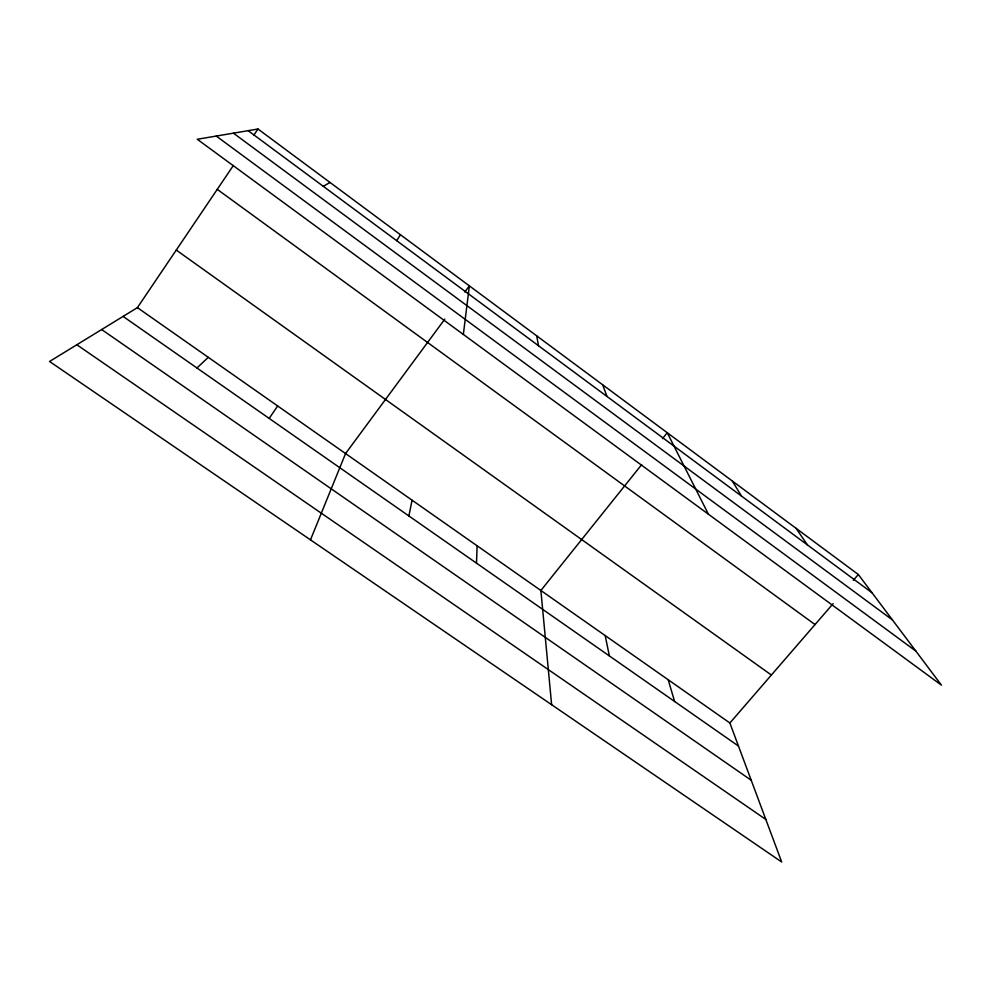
<?xml version="1.0" encoding="UTF-8"?>
<svg xmlns="http://www.w3.org/2000/svg" width="991" height="991" viewBox="0 0 991 991"><rect width="100%" height="100%" fill="white"/><g stroke="black" fill="none" stroke-linecap="round" stroke-linejoin="round"><path stroke-width="1.49" d="M476.498 563.161L477.129 545.806M463.342 334.45L469.362 285.866L464.816 292.023M408.899 515.964L412.045 500.17M310.48 539.86L345.562 453.568L444.835 319.09M396.673 240.677L400.463 234.743M137.402 307.631L729.884 722.996L781.676 861.984L49.55 361.48L137.402 307.631L233.381 165.472M253.746 135.309L257.994 129.016L858.33 574.52L941.45 685.153L197.271 139.273L257.994 129.016M269.18 418.413L277.666 405.963M641.66 464.643L540.875 590.487L551.628 704.712M662.496 438.629L667.24 432.708L708.404 514.205M729.884 722.996L833.158 603.618M853.288 580.33L858.33 574.52M196.949 367.983L208.296 357.33M323.289 186.32L330.028 182.48M76.84 344.757L765.832 819.458M101.664 329.532L751.24 780.276M123.082 316.414L738.493 746.074M176.262 250.066L771.382 675.032M217.252 189.355L815.036 624.565M216.249 136.077L915.895 651.137M233.418 133.166L892.445 619.92M248.171 130.676L872.043 592.779M795.996 528.265L807.492 544.963M732.312 481.007L741.491 496.082M602.689 384.818L606.987 396.45M668.194 679.752L674.611 701.479M605.204 635.59L609.354 655.906M536.75 335.887L538.46 345.698"/></g></svg>
